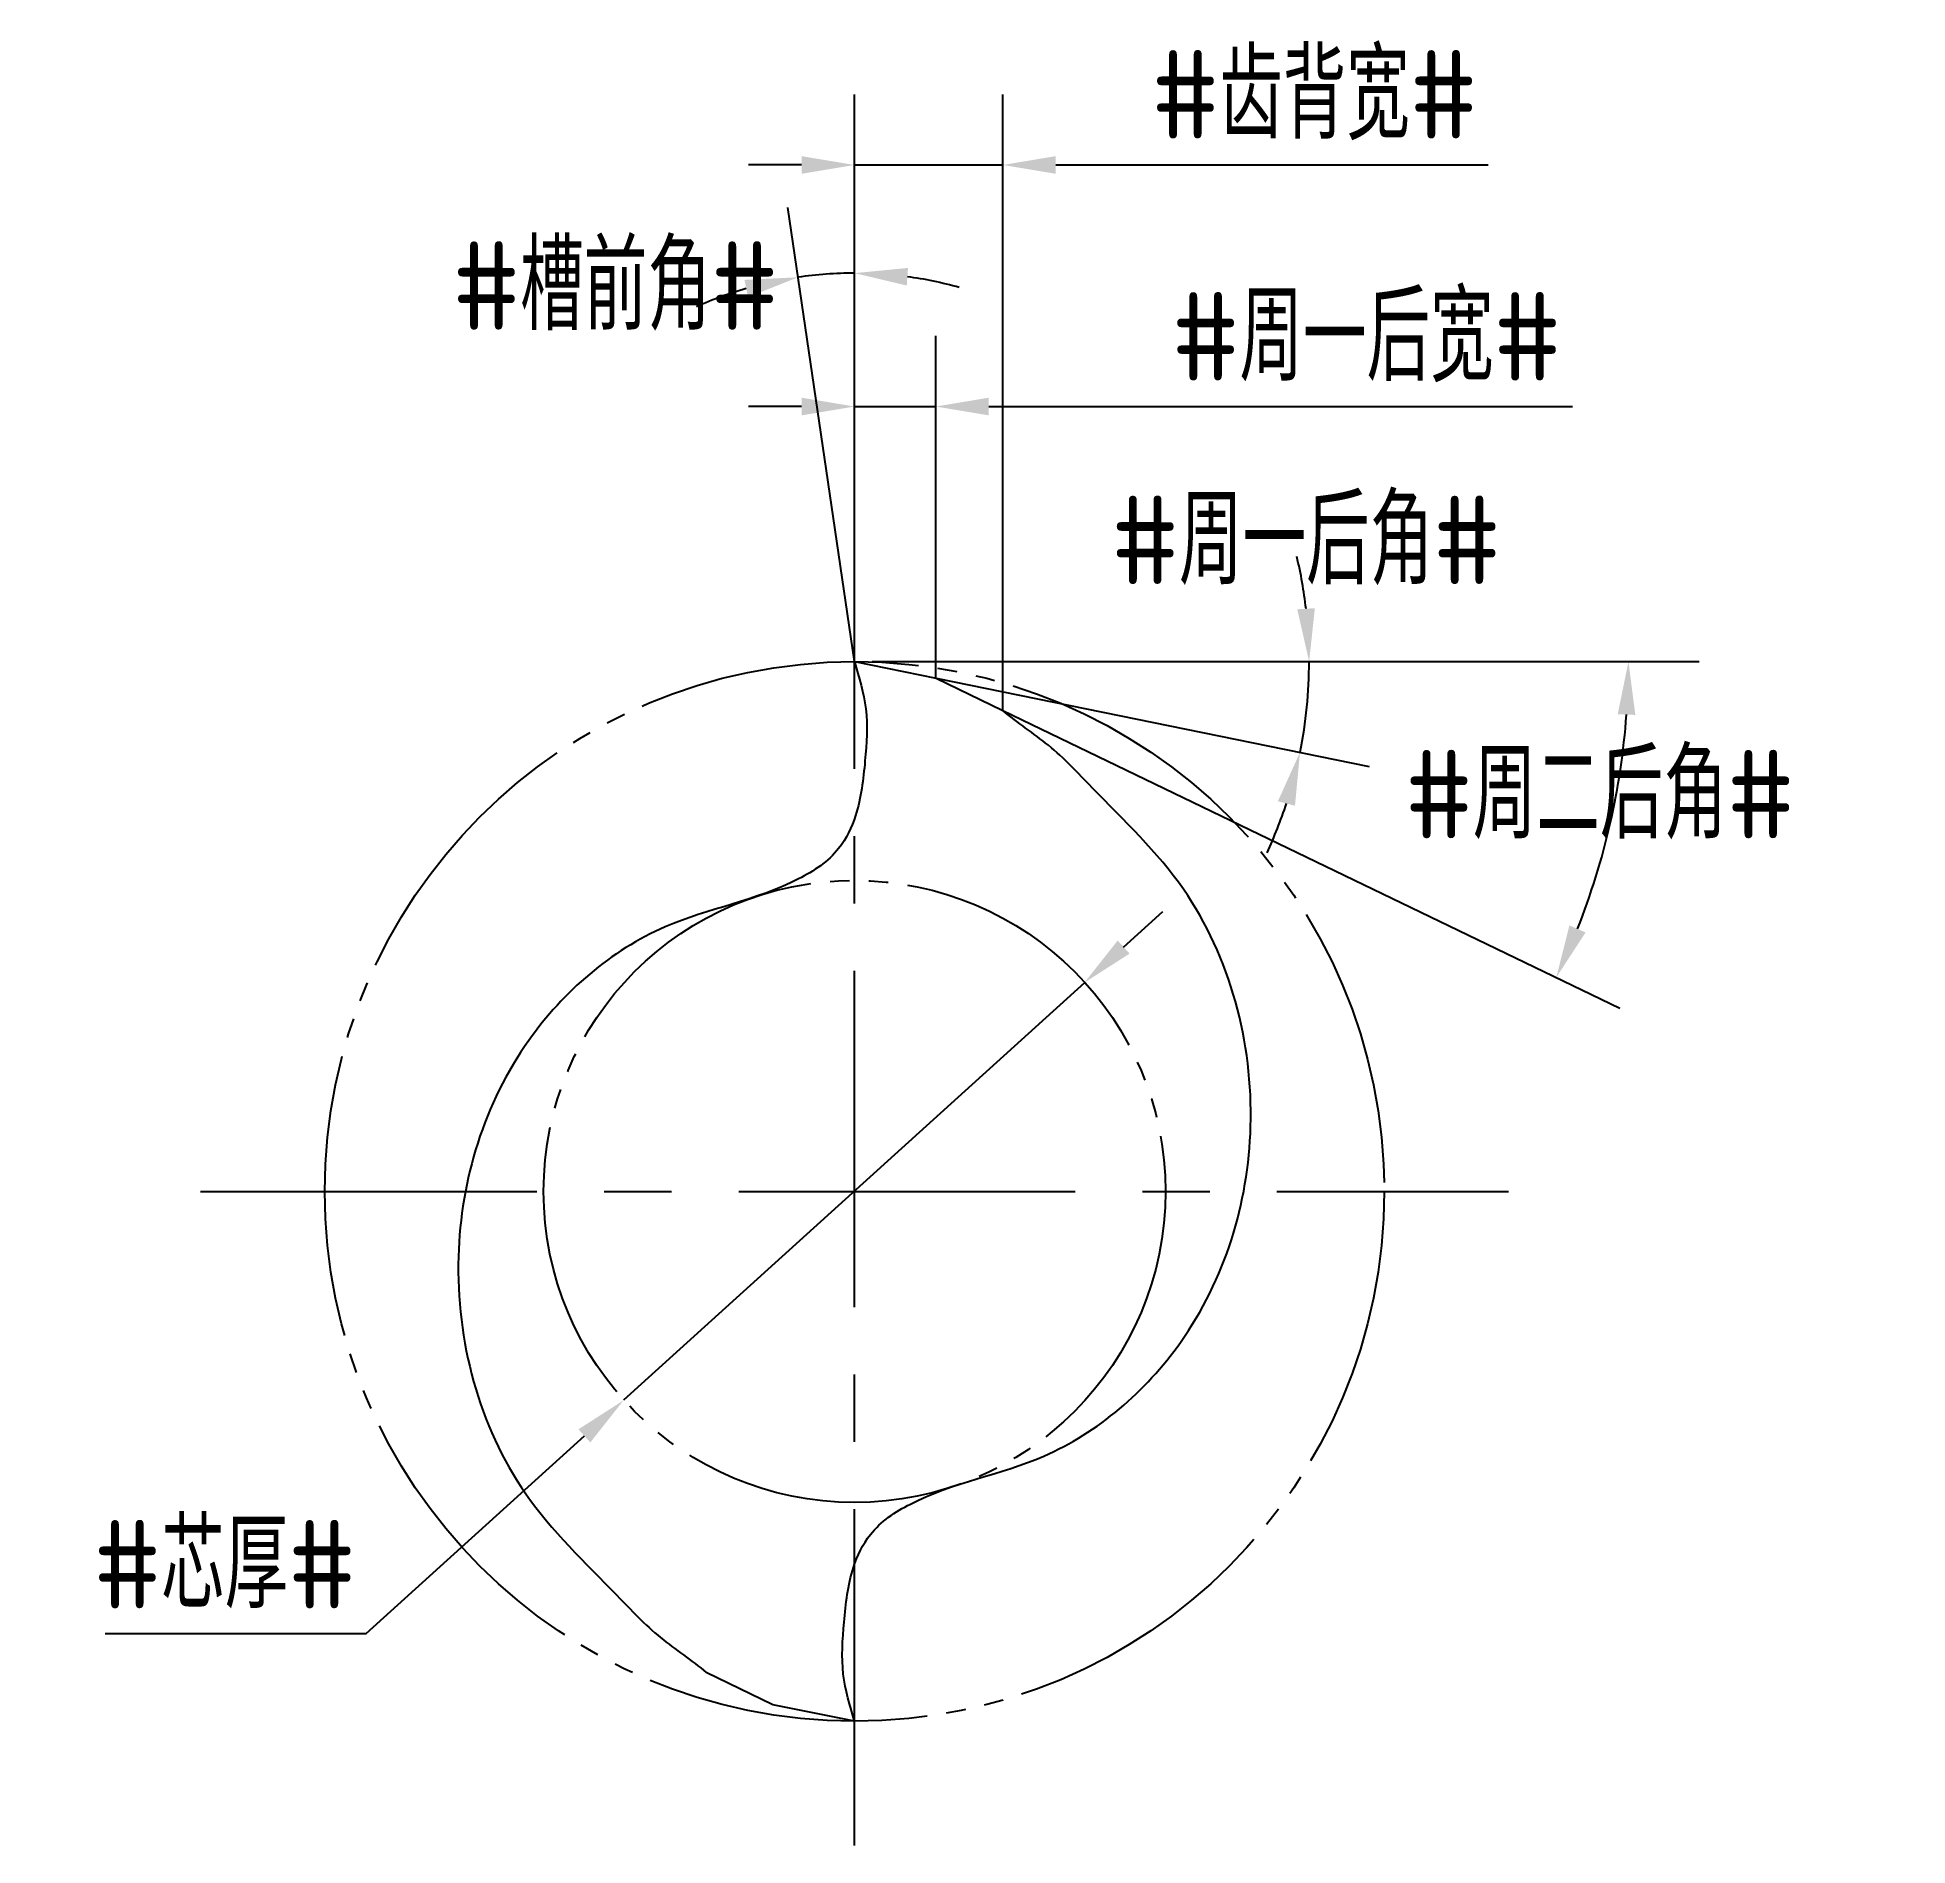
# Model space of a CAD drawing. Header units: millimetres. Extents: x 270.7 to 323.7, y 441.5 to 492.7.
import ezdxf

# ---------------------------------------------------------------- set-up
doc = ezdxf.new("R2010")
doc.units = ezdxf.units.MM
for name, pattern in [('ACAD_ISO04W100', [30, 24, -3, 0, -3]), ('CENTER', [50.8, 31.75, -6.35, 6.35, -6.35]), ('JIS_09_08', [10.75, 8, -0.55, 0.55, -0.55, 0.55, -0.55])]:
    doc.linetypes.add(name, pattern=pattern)
for name, color, linetype in [('中心线', 2, 'ACAD_ISO04W100'), ('标注', 7, 'Continuous'), ('虚线轮廓', 1, 'Continuous'), ('轮廓', 4, 'Continuous')]:
    doc.layers.add(name, color=color, linetype=linetype)
doc.styles.add('CFST0', font='gbenor.shx', dxfattribs={"bigfont": 'gbcbig.shx'})
doc.dimstyles.new('TYToolDesignC1-1', dxfattribs={"dimtxt": 2.5, "dimasz": 1.5, "dimexe": 2, "dimexo": 0, "dimtad": 1, "dimtoh": 1, "dimdec": 3, "dimdsep": 46, "dimtxsty": 'CFST0', "dimcen": 2.502, "dimclrd": 3, "dimclre": 3, "dimclrt": 3, "dimazin": 2, "dimtfac": 1, "dimtdec": 3, "dimtmove": 0, "dimatfit": 3, "dimfxl": 1, "dimarcsym": 0})

# ---------------------------------------------------------------- blocks, each defined once
blk = doc.blocks.new('*D6')
at = {"layer": 'Defpoints', "color": 0, "transparency": 16777216}
for p in [(300.388, 465.923), (287.341, 454.1)]:
    blk.add_point(p, dxfattribs=at)
at = {"layer": '标注', "color": 3, "lineweight": -2, "transparency": 16777216}
for p, q in [((301.5, 466.93), (302.611, 467.938)), ((300.388, 465.923), (287.341, 454.1)), ((280.052, 447.495), (286.23, 453.093)), ((272.663, 447.495), (280.052, 447.495))]:
    blk.add_line(p, q, dxfattribs=at)
at = {"layer": '标注', "color": 3, "transparency": 16777216}
for points in [[(301.332, 467.116), (301.668, 466.745), (300.388, 465.923)], [(286.062, 453.278), (286.398, 452.907), (287.341, 454.1)]]:
    blk.add_solid(points, dxfattribs=at)
at = {"layer": '标注', "color": 3, "transparency": 16777216, "insert": (276.045, 449.452), "char_height": 2.5, "attachment_point": 5, "style": 'CFST0'}
blk.add_mtext('#芯厚#', dxfattribs=at)
blk = doc.blocks.new('*D5')
at = {"layer": 'Defpoints', "color": 0, "transparency": 16777216}
for p in [(293.345, 485.997), (293.88, 475.012), (293.88, 475.012), (293.88, 474.072), (294.14, 473.242)]:
    blk.add_point(p, dxfattribs=at)
at = {"layer": '标注', "color": 3, "lineweight": -2, "transparency": 16777216}
for q in [(291.991, 487.872), (293.88, 488.01)]:
    blk.add_line((293.88, 475.012), q, dxfattribs=at)
for start, end in [(90, 98.3566), (74.36, 82.18), (106.1766, 113.9966)]:
    blk.add_arc((293.88, 475.012), 10.999, start, end, dxfattribs=at)
at = {"layer": '标注', "color": 3, "transparency": 16777216}
for points in [[(295.359, 485.659), (295.393, 486.157), (293.88, 486.01)], [(290.762, 485.819), (290.869, 485.331), (292.281, 485.893)]]:
    blk.add_solid(points, dxfattribs=at)
at = {"layer": '标注', "color": 3, "transparency": 16777216, "insert": (287.111, 485.639), "char_height": 2.5, "attachment_point": 5, "style": 'CFST0'}
blk.add_mtext('#槽前角#', dxfattribs=at)
blk = doc.blocks.new('*D2')
at = {"layer": 'Defpoints', "color": 0, "transparency": 16777216}
for p in [(293.88, 475.012), (293.88, 475.012), (294.38, 475.012), (296.19, 474.542), (306.638, 473.294)]:
    blk.add_point(p, dxfattribs=at)
at = {"layer": '标注', "color": 3, "lineweight": -2, "transparency": 16777216}
for p, q in [((294.38, 475.012), (308.753, 475.012)), ((296.19, 474.542), (308.454, 472.046))]:
    blk.add_line(p, q, dxfattribs=at)
for start, end in [(6.6801, 13.3601), (348.4994, 0), (335.1393, 341.8193)]:
    blk.add_arc((293.88, 475.012), 12.873, start, end, dxfattribs=at)
at = {"layer": '标注', "color": 3, "transparency": 16777216}
for points in [[(306.915, 476.524), (306.416, 476.494), (306.753, 475.012)], [(305.868, 471.059), (306.352, 470.931), (306.494, 472.445)]]:
    blk.add_solid(points, dxfattribs=at)
at = {"layer": '标注', "color": 3, "transparency": 16777216, "insert": (306.667, 478.439), "char_height": 2.5, "attachment_point": 5, "style": 'CFST0'}
blk.add_mtext('#周一后角#', dxfattribs=at)
blk = doc.blocks.new('*D1')
at = {"layer": 'Defpoints', "color": 0, "transparency": 16777216}
for p in [(295.22, 475.012), (295.22, 475.012), (295.88, 475.012), (298.08, 473.632), (315.564, 471.94)]:
    blk.add_point(p, dxfattribs=at)
at = {"layer": '标注', "color": 3, "lineweight": -2, "transparency": 16777216}
for p, q in [((295.88, 475.012), (317.795, 475.012)), ((298.08, 473.632), (315.552, 465.201))]:
    blk.add_line(p, q, dxfattribs=at)
blk.add_arc((295.22, 475.012), 20.575, 338.4199, 355.822, dxfattribs=at)
at = {"layer": '标注', "color": 3, "transparency": 16777216}
for points in [[(315.49, 473.522), (315.99, 473.503), (315.795, 475.012)], [(314.581, 467.344), (314.124, 467.544), (313.75, 466.07)]]:
    blk.add_solid(points, dxfattribs=at)
at = {"layer": '标注', "color": 3, "transparency": 16777216, "insert": (314.985, 471.241), "char_height": 2.5, "attachment_point": 5, "style": 'CFST0'}
blk.add_mtext('#周二后角#', dxfattribs=at)
blk = doc.blocks.new('*D3')
at = {"layer": 'Defpoints', "color": 0, "transparency": 16777216}
for p in [(296.18, 482.234), (293.88, 475.012), (296.18, 474.542)]:
    blk.add_point(p, dxfattribs=at)
at = {"layer": '标注', "color": 3, "lineweight": -2, "transparency": 16777216}
for p, q in [((293.88, 475.012), (293.88, 484.234)), ((296.18, 474.542), (296.18, 484.234)), ((292.38, 482.234), (290.88, 482.234)), ((293.88, 482.234), (296.18, 482.234)), ((297.68, 482.234), (314.206, 482.234))]:
    blk.add_line(p, q, dxfattribs=at)
at = {"layer": '标注', "color": 3, "transparency": 16777216}
for points in [[(292.38, 482.484), (292.38, 481.984), (293.88, 482.234)], [(297.68, 482.484), (297.68, 481.984), (296.18, 482.234)]]:
    blk.add_solid(points, dxfattribs=at)
at = {"layer": '标注', "color": 3, "transparency": 16777216, "insert": (308.379, 484.191), "char_height": 2.5, "attachment_point": 5, "style": 'CFST0'}
blk.add_mtext('#周一后宽#', dxfattribs=at)
blk = doc.blocks.new('*D4')
at = {"layer": 'Defpoints', "color": 0, "transparency": 16777216}
for p in [(298.08, 489.072), (293.88, 475.012), (298.08, 473.632)]:
    blk.add_point(p, dxfattribs=at)
at = {"layer": '标注', "color": 3, "lineweight": -2, "transparency": 16777216}
for p, q in [((293.88, 475.012), (293.88, 491.072)), ((298.08, 473.632), (298.08, 491.072)), ((292.38, 489.072), (290.88, 489.072)), ((293.88, 489.072), (298.08, 489.072)), ((299.58, 489.072), (311.823, 489.072))]:
    blk.add_line(p, q, dxfattribs=at)
at = {"layer": '标注', "color": 3, "transparency": 16777216}
for points in [[(292.38, 489.322), (292.38, 488.822), (293.88, 489.072)], [(299.58, 489.322), (299.58, 488.822), (298.08, 489.072)]]:
    blk.add_solid(points, dxfattribs=at)
at = {"layer": '标注', "color": 3, "transparency": 16777216, "insert": (306.905, 491.043), "char_height": 2.5, "attachment_point": 5, "style": 'CFST0'}
blk.add_mtext('#齿背宽#', dxfattribs=at)

msp = doc.modelspace()

# ---------------------------------------------------------------- linework, layer by layer
at = {"layer": '中心线', "linetype": 'CENTER', "ltscale": 0.3}
for p, q in [((293.8798, 441.4935), (293.8798, 478.5295)), ((275.3617, 460.0115), (312.3978, 460.0115))]:
    msp.add_line(p, q, dxfattribs=at)
at = {"layer": '虚线轮廓', "color": 7, "linetype": 'JIS_09_08'}
for radius in [15, 8.8047]:
    msp.add_circle((293.8798, 460.0115), radius, dxfattribs=at)
at = {"layer": '轮廓', "linetype": 'Continuous'}
for p, q in [((293.8798, 475.0115), (296.1907, 474.5436)), ((296.1907, 474.5436), (298.0798, 473.6289)), ((291.5688, 445.4794), (289.6798, 446.3941)), ((293.8798, 445.0115), (291.5688, 445.4794))]:
    msp.add_line(p, q, dxfattribs=at)
for points in [[(293.8798, 475.0115), (294.0122, 474.5692), (294.2863, 473.6532), (294.1832, 472.1678), (294.0326, 470.8092), (293.4395, 469.5525), (291.5664, 468.3148), (288.0597, 467.7678), (283.9159, 464.1867), (282.0012, 458.0307), (283.5993, 452.0161), (286.6666, 449.1071), (288.3171, 447.3493), (289.2673, 446.7449), (289.6798, 446.3941)], [(293.8798, 445.0115), (293.7474, 445.4538), (293.4732, 446.3698), (293.5763, 447.8552), (293.7269, 449.2138), (294.3201, 450.4705), (296.1931, 451.7082), (299.6999, 452.2552), (303.8436, 455.8363), (305.7583, 461.9923), (304.1603, 468.0069), (301.0929, 470.9159), (299.4425, 472.6737), (298.4923, 473.2781), (298.0798, 473.6289)]]:
    msp.add_open_spline(points, degree=3, knots=[0, 0, 0, 0, 1.373864, 2.8452398, 4.4133946, 5.4666549, 6.88846, 10.9045266, 15.9327156, 22.3647847, 29.3434622, 33.2051483, 34.9321883, 36.5566497, 36.5566497, 36.5566497, 36.5566497], dxfattribs=at)

# ---------------------------------------------------------------- dimensions: what is measured, and where the dimension line sits
at = {"layer": '标注'}
for base, p2, text, picture, middle in [((298.0798, 489.0715), (298.0798, 473.6315), '#齿背宽#', '*D4', (306.9054, 489.0715)), ((296.1798, 482.2335), (296.1798, 474.5415), '#周一后宽#', '*D3', (308.3787, 482.2335))]:
    dim = msp.add_linear_dim(base=base, p1=(293.8798, 475.0115), p2=p2, text=text, dimstyle='TYToolDesignC1-1', dxfattribs=at)
    dim.commit()
    dim.dimension.update_dxf_attribs({"geometry": picture, "text_midpoint": middle, "dimtype": 160})
for base, line1, line2, text, picture, middle in [((293.3453, 485.9973), ((293.8798, 475.0115), (293.8798, 474.0715)), ((293.8798, 475.0115), (294.1398, 473.2415)), '#槽前角#', '*D5', (287.1112, 483.681)), ((306.6377, 473.294), ((293.8798, 475.0115), (296.1898, 474.5415)), ((293.8798, 475.0115), (294.3798, 475.0115)), '#周一后角#', '*D2', (306.667, 476.4948)), ((315.5641, 471.9398), ((295.2198, 475.0115), (298.0798, 473.6315)), ((295.2198, 475.0115), (295.8798, 475.0115)), '#周二后角#', '*D1', (314.9851, 469.2969))]:
    dim = msp.add_angular_dim_2l(base=base, line1=line1, line2=line2, text=text, dimstyle='TYToolDesignC1-1', dxfattribs=at)
    dim.commit()
    dim.dimension.update_dxf_attribs({"geometry": picture, "text_midpoint": middle, "dimtype": 162})
dim = msp.add_diameter_dim_2p(p1=(300.3882, 465.923), p2=(287.3414, 454.1), text='#芯厚#', dimstyle='TYToolDesignC1-1', dxfattribs=at)
dim.commit()
dim.dimension.update_dxf_attribs({"geometry": '*D6', "text_midpoint": (276.0449, 447.4945), "dimtype": 163})

doc.saveas('drawing.dxf')
